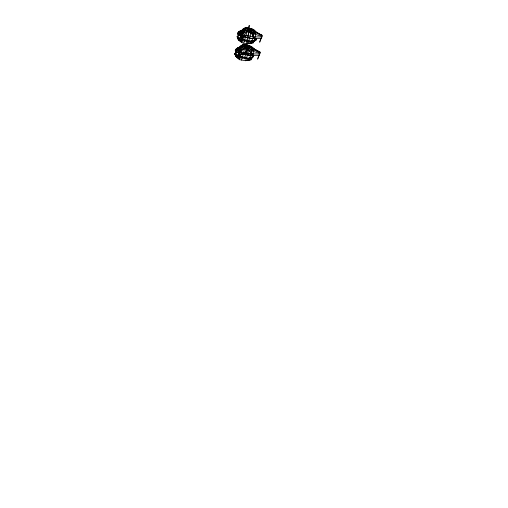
<?xml version="1.0" encoding="UTF-8"?>
<svg xmlns="http://www.w3.org/2000/svg" width="508" height="508" viewBox="0 0 508 508"><rect width="100%" height="100%" fill="white"/><g stroke="black" fill="none" stroke-linecap="round" stroke-linejoin="round"><path stroke-width="0.76" d="M238.246 58.172L238.309 58.496C240.989 54.197 238.182 45.345 244.723 44.482C250.857 44.647 253.848 50.121 259.867 51.962L259.442 55.512L250.666 55.505L241.256 53.181L240.163 50.394L240.57 46.114L242.018 45.161L244.627 44.45L248.984 45.504L247.999 53.251L245.713 60.706L239.433 59.677L236.861 57.544L235.903 56.407L234.772 53.55L235.547 52.788L238.296 52.483M259.442 55.512L259.601 54.185M256.591 38.252L255.949 40.094C251.904 43.39 246.64 44.488 241.694 42.64L239.154 40.551L237.712 38.443L241.002 37.268L242.068 36.087L243.561 35.909C248.856 39.541 255.454 38.335 261.461 38.513L261.715 36.347M253.181 56.267L251.308 58.788L248.717 60.281L245.713 60.706L245.554 60.058M259.944 52.673L259.994 52.222L253.714 48.857L251.898 47.111L248.837 45.422L251.898 47.111L253.721 48.832L253.778 49.733L252.73 55.448L250.882 59.931L247.136 60.173M240.335 46.438C238.03 49.143 237.249 54.077 240.335 56.699C244.5 57.741 249.885 59.576 253.416 56.051L253.492 55.429L252.87 57.099M248.514 43.161L250.85 43.339L255.714 40.335L255.835 39.364M256.337 38.64L256.261 39.243C252.025 41.802 247.104 41.212 242.595 39.637C239.77 37.179 239.947 32.322 242.634 29.813L238.614 31.833L237.547 33.274L237.744 34.246L238.76 34.957M250.882 59.931L251.066 58.483M248.717 60.281L251.714 58.21M261.957 35.719L262.007 35.281L255.803 31.947L254.013 30.207L250.933 28.556L254.013 30.207L254.089 31.337L252.717 38.786L250.85 43.339L252.99 43.009L253.822 41.218M239.033 56.191L240.113 57.709L246.418 58.744L251.936 57.753L249.377 59.373L245.713 60.706L249.244 59.525M249.015 31.077C249.168 29.229 248.577 36.513 247.726 37.675M249.079 30.594L249.161 28.143L248.799 28.054M240.176 46.914L240.57 46.114C245.199 42.227 240.043 57.252 239.433 59.677M239.655 59.036L235.401 55.435L238.728 54.286L239.801 53.13C238.417 49.416 240.519 44.59 244.818 44.539L251.898 47.111L251.974 48.298L253.778 49.733L259.994 52.527C253.632 50.476 246.602 42.647 239.852 47.911L238.677 49.054L236.01 49.378L235.242 50.14L235.439 51.092L236.988 52.146M242.068 36.087C240.678 32.391 242.773 28.054 246.825 27.591L251.136 28.607L250.171 36.163L247.898 43.682L251.511 42.348L254.044 40.742L248.602 41.681L242.38 40.634L241.268 39.472L242.646 33.122L242.348 32.277L242.888 31.305L242.818 29.274C251.092 22.974 245.186 36.798 244.653 40.113L243.745 43.117M239.351 54.426L239.204 55.518L237.446 55.842L236.499 56.559L236.861 57.544L238.176 57.855M240.43 47.187L240.57 46.114M240.849 30.556L242.418 30.118L242.818 29.274L242.31 30.239L242.678 30.321L242.818 29.274C249.32 26.213 255.969 33.96 262.007 35.573M238.22 52.464L240.252 50.787C240.151 47.923 241.376 44.425 244.818 44.539L243.808 52.292L241.51 60.147M243.402 32.982L243.783 30.099M241.878 46.228L242.018 45.161L241.687 45.834M242.005 46.177L242.145 45.136M237.242 57.036L236.499 56.559M236.537 52.667L237.001 49.257M238.843 35.7L239.293 32.372M252.99 43.009L253.238 41.65M246.958 39.992L246.786 41.764L247.644 37.655M244.748 57.074L244.57 58.909L245.44 54.756M237.09 36.595L237.712 38.443L239.154 40.551L239.833 40.761L238.208 39.44L237.09 36.595L237.858 35.827L240.5 35.484L242.646 33.122L246.717 31.731L261.906 36.443L261.461 38.513M240.252 50.787L244.494 48.787L259.893 53.423L259.785 54.007L251.054 53.892L243.808 52.292L239.801 53.13M246.348 54.496L247.402 49.454L246.92 47.695L252.73 55.448L253.74 55.074L253.416 56.051M248.469 28.219L249.269 25.4L248.882 28.073M246.297 44.996L247.104 42.189L246.704 44.933M244.767 30.118L244.983 29.28L244.558 31.261L245.224 28.289L244.38 31.172M245.072 46.311L245.294 45.479L244.869 47.473L245.542 44.482L244.685 47.352M247.561 37.636L248.856 31.039L246.685 31.902M245.383 54.134L246.932 48.177L247.237 49.416L246.196 54.439M253.797 41.44C255.403 36.608 258.401 30.156 250.946 28.562M250.666 55.505C252.597 54.019 250.038 43.053 253.587 48.762M240.652 48.108L240.005 49.219L240.475 49.447M238.868 48.749L239.249 47.619L238.55 49.968M248.653 30.747L246.907 30.27L244.392 31.109M244.24 28.346L243.967 29.235L242.576 29.629M247.142 47.771L247.536 46.533L248.99 45.644L249.784 45.942M237.211 51.498L235.439 51.092L236.01 49.378L237.426 47.968L240.392 46.647M242.678 30.321L242.945 29.534L241.878 30.721L239.706 31.128L237.547 33.274L239.617 33.757M237.554 57.715L235.903 56.407L234.975 54.496L235.547 52.788L236.734 53.061M241.268 39.472L240.589 41.478L240.443 40.907M241.694 42.64L243.561 35.909L244.558 28.359L247.021 27.642M240.316 50.317L241.91 49.886L244.589 48.07L246.697 48M255.714 40.335L256.026 39.491L255.714 40.335L255.676 39.815M249.206 59.83L251.054 53.886L253.086 53.962M244.964 53.981L246.139 49.162L246.863 48.152L244.564 48.285L240.297 50.94M259.766 41.58L260.985 38.31M259.664 42.443L261.906 36.443M257.753 58.426L259.709 53.296M257.645 59.315L259.893 53.423M241.586 31.477L241.205 32.004L241.586 31.464M236.906 50.521L235.242 50.14L236.322 48.654L239.624 47.574L240.697 46.412L240.525 47.695L242.367 46.457M240.684 47.873L241.052 48.171A2.756 1.111 -61.7 0 1 240.894 49.079L240.367 49.949M241.414 31.439L242.202 30.55L240.856 32.83M240.316 50.457L240.386 50.127L239.395 51.327M243.707 32.214L243.63 32.385M251.682 58.439L253.105 56.89M240.532 49.765L240.195 50.146M235.439 51.092L236.811 49.721L236.322 48.654L239.643 47.066M248.768 30.588L247.079 28.937L244.602 29.508L240.944 32.156L238.316 32.499L239.782 32.842M244.64 28.378L246.844 27.597M240.665 47.441L239.852 47.911L240.475 48.057M239.02 34.366L240.049 33.909L239.135 33.642M236.741 51.181L237.769 50.73L236.842 50.451M238.614 31.833L239.916 31.293M248.723 30.944L246.717 31.731L243.561 35.909L246.037 35.198L253.187 36.817L261.798 37.02L261.874 35.052C257.543 33.985 254.064 28.315 249.149 30.639M244.373 31.242L246.888 30.397L248.66 30.81M249.25 30.759L251.663 30.131L254.419 30.601L255.524 31.775M245.574 37.173L241.662 37.935L241.44 36.786L241.802 36.874M240.741 47.314L244.754 46.812L246.729 47.765M241.478 38.468L239.738 38.818L238.804 39.554L241.916 41.993M252.73 55.448L250.584 55.861L243.345 54.28L239.389 54.991L240.57 56.102L242.608 56.972L246.837 57.531M254.622 38.31C250.958 38.754 246.774 37.738 243.662 35.782M240.709 47.428L244.735 46.958L246.672 47.873M249.485 45.771L247.771 46.584L247.237 47.879L251.822 49.511L253.644 50.825M249.015 40.456L244.843 39.878L241.662 37.935M247.999 53.251L251.054 53.892L248.882 53.41M243.808 52.292L246.704 52.927M235.255 53.657L234.772 53.55L234.975 54.496M235.401 55.435L236.734 55.74M247.244 48.07L251.797 49.689L253.619 51.003M239.624 47.574L240.246 47.72M236.01 49.378L237.198 49.651M241.002 37.268L241.624 37.408M249.276 30.823L251.041 31.236L255.753 33.725M249.257 30.95L251.022 31.369L255.734 33.852M242.113 30.988L242.729 31.134M241.668 34.322L242.284 34.468M237.744 34.246L239.204 34.582M249.053 46.876L251.974 48.298L251.695 46.996M259.861 51.962L253.556 48.774L259.994 52.229M244.443 44.558L246.844 47.701M247.079 28.873L248.914 30.556L248.996 28.105M249.091 31.071L251.168 32.817L254.699 38.43M249.218 31.007L251.32 32.874L254.838 38.405M253.822 30.143L255.435 31.686M247.206 48.12L248.964 49.854L252.768 55.308L247.663 54.686L241.306 52.984L240.424 50.311M242.214 41.11L238.804 37.751L237.858 35.827M239.954 58.179L236.506 54.756L235.547 52.788M237.712 38.094L239.833 40.761M247.072 47.727L245.091 44.602M241.217 48.584L240.697 46.412L240.709 47.365M253.714 48.857L253.771 49.765M242.97 30.69L242.945 29.534M240.589 34.817A1.334 0.533 -76.3 0 1 241.421 33.795A1.334 0.533 -76.3 0 1 241.573 35.255A1.334 0.533 -76.3 0 1 240.754 36.373M238.322 52.845A10.401 7.791 -32.1 0 1 238.341 51.549A1.276 0.47 -71.5 0 1 239.217 50.47A1.276 0.47 -71.5 0 1 239.198 51.937A1.276 0.47 -71.5 0 1 238.322 52.845A4.782 3.747 21.9 0 1 238.341 51.549M240.735 35.135C241.027 36.093 241.338 33.877 240.735 35.135M244.107 29.864L243.707 32.931A3.524 1.918 -50.1 0 0 244.107 29.864M239.109 51.41L238.69 52.102L239.109 51.41M239.535 48.4L239.071 49.155L239.535 48.4"/></g></svg>
